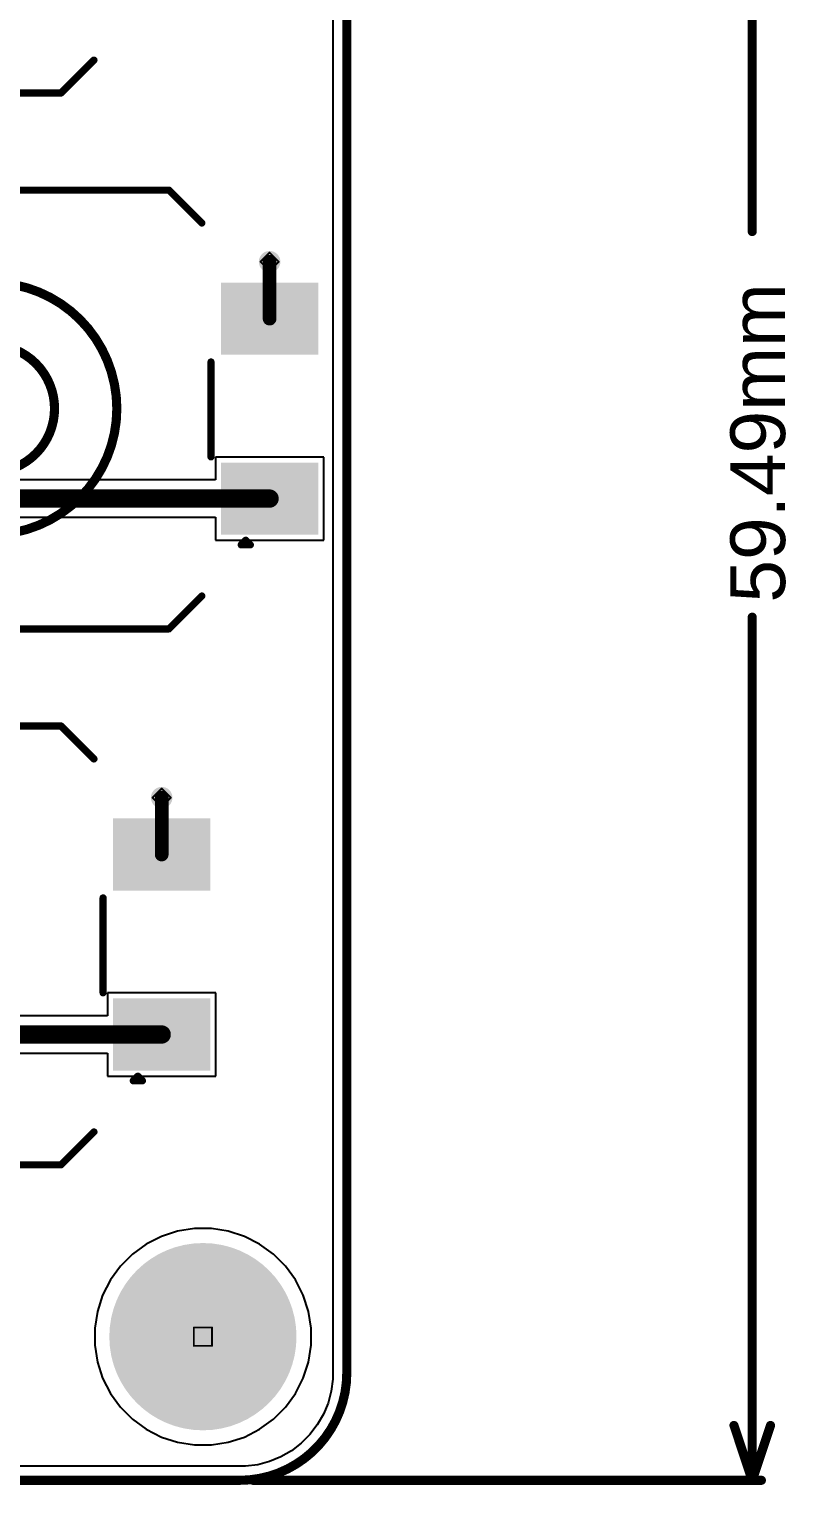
# Model space of a CAD drawing. Header units: inches. Extents: x -4 to 238, y -5 to 115.
# Drawn here: x 97.17 to 118.21, y -4.12 to 36.33 of the extents above; entities that cross this region are included whole.
import ezdxf

# ---------------------------------------------------------------- set-up
doc = ezdxf.new("R2010")
doc.units = ezdxf.units.IN
for name, color, linetype in [('Board Outline', 216, 'Continuous'), ('Bottom Layer', 5, 'Continuous'), ('Bottom Solder', 6, 'Continuous'), ('Dimensions', 6, 'Continuous'), ('Drill Drawing', 1, 'Continuous'), ('Multi-Layer', 9, 'Continuous'), ('Pad Holes', 156, 'Continuous'), ('Top Layer', 1, 'Continuous'), ('Top Overlay', 2, 'Continuous'), ('Top Paste', 8, 'Continuous'), ('Top Solder', 216, 'Continuous'), ('Via Holes', 16, 'Continuous')]:
    doc.layers.add(name, color=color, linetype=linetype)
doc.styles.add('Arial', font='', dxfattribs={"height": 0.2})
doc.styles.get('Arial').set_extended_font_data('Arial')

# ---------------------------------------------------------------- blocks, each defined once
blk = doc.blocks.new('TL3300CF160Q__17')
at = {"layer": 'Top Layer'}
for points in [[(-6.5, 1.6), (-9, 1.6), (-9, 3.4), (-6.5, 3.4)], [(9, 1.6), (6.5, 1.6), (6.5, 3.4), (9, 3.4)], [(-6.5, -3.4), (-9, -3.4), (-9, -1.6), (-6.5, -1.6)], [(9, -3.4), (6.5, -3.4), (6.5, -1.6), (9, -1.6)]]:
    blk.add_hatch(color=1, dxfattribs=at).paths.add_polyline_path(points)
at = {"layer": 'Top Paste'}
for points in [[(-6.5, 1.6), (-9, 1.6), (-9, 3.4), (-6.5, 3.4)], [(9, 1.6), (6.5, 1.6), (6.5, 3.4), (9, 3.4)], [(-6.5, -3.4), (-9, -3.4), (-9, -1.6), (-6.5, -1.6)], [(9, -3.4), (6.5, -3.4), (6.5, -1.6), (9, -1.6)]]:
    blk.add_hatch(color=8, dxfattribs=at).paths.add_polyline_path(points)
at = {"layer": 'Top Solder'}
for points in [[(-6.398, 1.498), (-9.102, 1.498), (-9.102, 3.502), (-6.398, 3.502)], [(9.102, 1.498), (6.398, 1.498), (6.398, 3.502), (9.102, 3.502)], [(-6.398, -3.502), (-9.102, -3.502), (-9.102, -1.498), (-6.398, -1.498)], [(9.102, -3.502), (6.398, -3.502), (6.398, -1.498), (9.102, -1.498)]]:
    blk.add_hatch(color=216, dxfattribs=at).paths.add_polyline_path(points)
at = {"layer": 'Top Overlay'}
for points in [[(-4.953, 6.121, 0.2, 0.2, 0), (-5.867, 5.207, 0.2, 0.2, 0)], [(4.877, 6.121, 0.2, 0.2, 0), (-4.953, 6.121, 0.2, 0.2, 0)], [(5.791, 5.207, 0.2, 0.2, 0), (4.877, 6.121, 0.2, 0.2, 0)], [(-7.087, 3.658, 0.2, 0.2, 0), (-7.214, 3.785, 0.2, 0.2, 0)], [(-6.96, 3.785, 0.2, 0.2, 0), (-7.214, 3.785, 0.2, 0.2, 0)], [(-6.96, 3.785, 0.2, 0.2, 0), (-7.087, 3.658, 0.2, 0.2, 0)], [(-6.121, 1.342, 0.2, 0.2, 0), (-6.121, -1.295, 0.2, 0.2, 0)], [(6.147, 1.368, 0.2, 0.2, 0), (6.147, -1.397, 0.2, 0.2, 0)], [(-4.953, -6.071, 0.2, 0.2, 0), (-5.867, -5.156, 0.2, 0.2, 0)], [(5.791, -5.156, 0.2, 0.2, 0), (4.877, -6.071, 0.2, 0.2, 0)], [(4.877, -6.071, 0.2, 0.2, 0), (-4.953, -6.071, 0.2, 0.2, 0)]]:
    blk.add_lwpolyline(points, format="xyseb", dxfattribs=at)
for points in [[(-5.003, 6.121, 0.1, 0.1, 1), (-4.903, 6.121, 0.1, 0.1, 1)], [(-5.003, 6.121, 0.1, 0.1, 1), (-4.903, 6.121, 0.1, 0.1, 1)], [(4.827, 6.121, 0.1, 0.1, 1), (4.927, 6.121, 0.1, 0.1, 1)], [(4.827, 6.121, 0.1, 0.1, 1), (4.927, 6.121, 0.1, 0.1, 1)], [(-5.917, 5.207, 0.1, 0.1, 1), (-5.817, 5.207, 0.1, 0.1, 1)], [(5.741, 5.207, 0.1, 0.1, 1), (5.841, 5.207, 0.1, 0.1, 1)], [(-7.264, 3.785, 0.1, 0.1, 1), (-7.164, 3.785, 0.1, 0.1, 1)], [(-7.264, 3.785, 0.1, 0.1, 1), (-7.164, 3.785, 0.1, 0.1, 1)], [(-7.137, 3.658, 0.1, 0.1, 1), (-7.037, 3.658, 0.1, 0.1, 1)], [(-7.137, 3.658, 0.1, 0.1, 1), (-7.037, 3.658, 0.1, 0.1, 1)], [(-7.01, 3.785, 0.1, 0.1, 1), (-6.91, 3.785, 0.1, 0.1, 1)], [(-7.01, 3.785, 0.1, 0.1, 1), (-6.91, 3.785, 0.1, 0.1, 1)], [(3.503, 0, 0.254, 0.254, 1), (-3.503, 0, 0.254, 0.254, 1)], [(1.771, 0, 0.254, 0.254, 1), (-1.771, 0, 0.254, 0.254, 1)], [(-6.171, 1.342, 0.1, 0.1, 1), (-6.071, 1.342, 0.1, 0.1, 1)], [(6.097, 1.368, 0.1, 0.1, 1), (6.197, 1.368, 0.1, 0.1, 1)], [(-3.567, 0, 0.127, 0.127, 1), (-3.44, 0, 0.127, 0.127, 1)], [(-1.834, 0, 0.127, 0.127, 1), (-1.707, 0, 0.127, 0.127, 1)], [(1.707, 0, 0.127, 0.127, 1), (1.834, 0, 0.127, 0.127, 1)], [(3.44, 0, 0.127, 0.127, 1), (3.567, 0, 0.127, 0.127, 1)], [(-6.171, -1.295, 0.1, 0.1, 1), (-6.071, -1.295, 0.1, 0.1, 1)], [(6.097, -1.397, 0.1, 0.1, 1), (6.197, -1.397, 0.1, 0.1, 1)], [(-5.917, -5.156, 0.1, 0.1, 1), (-5.817, -5.156, 0.1, 0.1, 1)], [(5.741, -5.156, 0.1, 0.1, 1), (5.841, -5.156, 0.1, 0.1, 1)], [(-5.003, -6.071, 0.1, 0.1, 1), (-4.903, -6.071, 0.1, 0.1, 1)], [(-5.003, -6.071, 0.1, 0.1, 1), (-4.903, -6.071, 0.1, 0.1, 1)], [(4.827, -6.071, 0.1, 0.1, 1), (4.927, -6.071, 0.1, 0.1, 1)], [(4.827, -6.071, 0.1, 0.1, 1), (4.927, -6.071, 0.1, 0.1, 1)]]:
    blk.add_lwpolyline(points, format="xyseb", close=True, dxfattribs=at)
blk = doc.blocks.new('TL3300CF160Q__18')
at = {"layer": 'Top Layer'}
for points in [[(-6.5, 1.6), (-9, 1.6), (-9, 3.4), (-6.5, 3.4)], [(9, 1.6), (6.5, 1.6), (6.5, 3.4), (9, 3.4)], [(-6.5, -3.4), (-9, -3.4), (-9, -1.6), (-6.5, -1.6)], [(9, -3.4), (6.5, -3.4), (6.5, -1.6), (9, -1.6)]]:
    blk.add_hatch(color=1, dxfattribs=at).paths.add_polyline_path(points)
at = {"layer": 'Top Paste'}
for points in [[(-6.5, 1.6), (-9, 1.6), (-9, 3.4), (-6.5, 3.4)], [(9, 1.6), (6.5, 1.6), (6.5, 3.4), (9, 3.4)], [(-6.5, -3.4), (-9, -3.4), (-9, -1.6), (-6.5, -1.6)], [(9, -3.4), (6.5, -3.4), (6.5, -1.6), (9, -1.6)]]:
    blk.add_hatch(color=8, dxfattribs=at).paths.add_polyline_path(points)
at = {"layer": 'Top Solder'}
for points in [[(-6.398, 1.498), (-9.102, 1.498), (-9.102, 3.502), (-6.398, 3.502)], [(9.102, 1.498), (6.398, 1.498), (6.398, 3.502), (9.102, 3.502)], [(-6.398, -3.502), (-9.102, -3.502), (-9.102, -1.498), (-6.398, -1.498)], [(9.102, -3.502), (6.398, -3.502), (6.398, -1.498), (9.102, -1.498)]]:
    blk.add_hatch(color=216, dxfattribs=at).paths.add_polyline_path(points)
at = {"layer": 'Top Overlay'}
for points in [[(-4.953, 6.121, 0.2, 0.2, 0), (-5.867, 5.207, 0.2, 0.2, 0)], [(4.877, 6.121, 0.2, 0.2, 0), (-4.953, 6.121, 0.2, 0.2, 0)], [(5.791, 5.207, 0.2, 0.2, 0), (4.877, 6.121, 0.2, 0.2, 0)], [(-7.087, 3.658, 0.2, 0.2, 0), (-7.214, 3.785, 0.2, 0.2, 0)], [(-6.96, 3.785, 0.2, 0.2, 0), (-7.214, 3.785, 0.2, 0.2, 0)], [(-6.96, 3.785, 0.2, 0.2, 0), (-7.087, 3.658, 0.2, 0.2, 0)], [(-6.121, 1.342, 0.2, 0.2, 0), (-6.121, -1.295, 0.2, 0.2, 0)], [(6.147, 1.368, 0.2, 0.2, 0), (6.147, -1.397, 0.2, 0.2, 0)], [(-4.953, -6.071, 0.2, 0.2, 0), (-5.867, -5.156, 0.2, 0.2, 0)], [(5.791, -5.156, 0.2, 0.2, 0), (4.877, -6.071, 0.2, 0.2, 0)], [(4.877, -6.071, 0.2, 0.2, 0), (-4.953, -6.071, 0.2, 0.2, 0)]]:
    blk.add_lwpolyline(points, format="xyseb", dxfattribs=at)
for points in [[(-5.003, 6.121, 0.1, 0.1, 1), (-4.903, 6.121, 0.1, 0.1, 1)], [(-5.003, 6.121, 0.1, 0.1, 1), (-4.903, 6.121, 0.1, 0.1, 1)], [(4.827, 6.121, 0.1, 0.1, 1), (4.927, 6.121, 0.1, 0.1, 1)], [(4.827, 6.121, 0.1, 0.1, 1), (4.927, 6.121, 0.1, 0.1, 1)], [(-5.917, 5.207, 0.1, 0.1, 1), (-5.817, 5.207, 0.1, 0.1, 1)], [(5.741, 5.207, 0.1, 0.1, 1), (5.841, 5.207, 0.1, 0.1, 1)], [(-7.264, 3.785, 0.1, 0.1, 1), (-7.164, 3.785, 0.1, 0.1, 1)], [(-7.264, 3.785, 0.1, 0.1, 1), (-7.164, 3.785, 0.1, 0.1, 1)], [(-7.137, 3.658, 0.1, 0.1, 1), (-7.037, 3.658, 0.1, 0.1, 1)], [(-7.137, 3.658, 0.1, 0.1, 1), (-7.037, 3.658, 0.1, 0.1, 1)], [(-7.01, 3.785, 0.1, 0.1, 1), (-6.91, 3.785, 0.1, 0.1, 1)], [(-7.01, 3.785, 0.1, 0.1, 1), (-6.91, 3.785, 0.1, 0.1, 1)], [(3.503, 0, 0.254, 0.254, 1), (-3.503, 0, 0.254, 0.254, 1)], [(1.771, 0, 0.254, 0.254, 1), (-1.771, 0, 0.254, 0.254, 1)], [(-6.171, 1.342, 0.1, 0.1, 1), (-6.071, 1.342, 0.1, 0.1, 1)], [(6.097, 1.368, 0.1, 0.1, 1), (6.197, 1.368, 0.1, 0.1, 1)], [(-3.567, 0, 0.127, 0.127, 1), (-3.44, 0, 0.127, 0.127, 1)], [(-1.834, 0, 0.127, 0.127, 1), (-1.707, 0, 0.127, 0.127, 1)], [(1.707, 0, 0.127, 0.127, 1), (1.834, 0, 0.127, 0.127, 1)], [(3.44, 0, 0.127, 0.127, 1), (3.567, 0, 0.127, 0.127, 1)], [(-6.171, -1.295, 0.1, 0.1, 1), (-6.071, -1.295, 0.1, 0.1, 1)], [(6.097, -1.397, 0.1, 0.1, 1), (6.197, -1.397, 0.1, 0.1, 1)], [(-5.917, -5.156, 0.1, 0.1, 1), (-5.817, -5.156, 0.1, 0.1, 1)], [(5.741, -5.156, 0.1, 0.1, 1), (5.841, -5.156, 0.1, 0.1, 1)], [(-5.003, -6.071, 0.1, 0.1, 1), (-4.903, -6.071, 0.1, 0.1, 1)], [(-5.003, -6.071, 0.1, 0.1, 1), (-4.903, -6.071, 0.1, 0.1, 1)], [(4.827, -6.071, 0.1, 0.1, 1), (4.927, -6.071, 0.1, 0.1, 1)], [(4.827, -6.071, 0.1, 0.1, 1), (4.927, -6.071, 0.1, 0.1, 1)]]:
    blk.add_lwpolyline(points, format="xyseb", close=True, dxfattribs=at)
blk = doc.blocks.new('TL3300CF160Q__19')
at = {"layer": 'Top Layer'}
for points in [[(-6.5, 1.6), (-9, 1.6), (-9, 3.4), (-6.5, 3.4)], [(9, 1.6), (6.5, 1.6), (6.5, 3.4), (9, 3.4)], [(-6.5, -3.4), (-9, -3.4), (-9, -1.6), (-6.5, -1.6)], [(9, -3.4), (6.5, -3.4), (6.5, -1.6), (9, -1.6)]]:
    blk.add_hatch(color=1, dxfattribs=at).paths.add_polyline_path(points)
at = {"layer": 'Top Paste'}
for points in [[(-6.5, 1.6), (-9, 1.6), (-9, 3.4), (-6.5, 3.4)], [(9, 1.6), (6.5, 1.6), (6.5, 3.4), (9, 3.4)], [(-6.5, -3.4), (-9, -3.4), (-9, -1.6), (-6.5, -1.6)], [(9, -3.4), (6.5, -3.4), (6.5, -1.6), (9, -1.6)]]:
    blk.add_hatch(color=8, dxfattribs=at).paths.add_polyline_path(points)
at = {"layer": 'Top Solder'}
for points in [[(-6.398, 1.498), (-9.102, 1.498), (-9.102, 3.502), (-6.398, 3.502)], [(9.102, 1.498), (6.398, 1.498), (6.398, 3.502), (9.102, 3.502)], [(-6.398, -3.502), (-9.102, -3.502), (-9.102, -1.498), (-6.398, -1.498)], [(9.102, -3.502), (6.398, -3.502), (6.398, -1.498), (9.102, -1.498)]]:
    blk.add_hatch(color=216, dxfattribs=at).paths.add_polyline_path(points)
at = {"layer": 'Top Overlay'}
for points in [[(-4.953, 6.121, 0.2, 0.2, 0), (-5.867, 5.207, 0.2, 0.2, 0)], [(4.877, 6.121, 0.2, 0.2, 0), (-4.953, 6.121, 0.2, 0.2, 0)], [(5.791, 5.207, 0.2, 0.2, 0), (4.877, 6.121, 0.2, 0.2, 0)], [(-7.087, 3.658, 0.2, 0.2, 0), (-7.214, 3.785, 0.2, 0.2, 0)], [(-6.96, 3.785, 0.2, 0.2, 0), (-7.214, 3.785, 0.2, 0.2, 0)], [(-6.96, 3.785, 0.2, 0.2, 0), (-7.087, 3.658, 0.2, 0.2, 0)], [(-6.121, 1.342, 0.2, 0.2, 0), (-6.121, -1.295, 0.2, 0.2, 0)], [(6.147, 1.368, 0.2, 0.2, 0), (6.147, -1.397, 0.2, 0.2, 0)], [(-4.953, -6.071, 0.2, 0.2, 0), (-5.867, -5.156, 0.2, 0.2, 0)], [(5.791, -5.156, 0.2, 0.2, 0), (4.877, -6.071, 0.2, 0.2, 0)], [(4.877, -6.071, 0.2, 0.2, 0), (-4.953, -6.071, 0.2, 0.2, 0)]]:
    blk.add_lwpolyline(points, format="xyseb", dxfattribs=at)
for points in [[(-5.003, 6.121, 0.1, 0.1, 1), (-4.903, 6.121, 0.1, 0.1, 1)], [(-5.003, 6.121, 0.1, 0.1, 1), (-4.903, 6.121, 0.1, 0.1, 1)], [(4.827, 6.121, 0.1, 0.1, 1), (4.927, 6.121, 0.1, 0.1, 1)], [(4.827, 6.121, 0.1, 0.1, 1), (4.927, 6.121, 0.1, 0.1, 1)], [(-5.917, 5.207, 0.1, 0.1, 1), (-5.817, 5.207, 0.1, 0.1, 1)], [(5.741, 5.207, 0.1, 0.1, 1), (5.841, 5.207, 0.1, 0.1, 1)], [(-7.264, 3.785, 0.1, 0.1, 1), (-7.164, 3.785, 0.1, 0.1, 1)], [(-7.264, 3.785, 0.1, 0.1, 1), (-7.164, 3.785, 0.1, 0.1, 1)], [(-7.137, 3.658, 0.1, 0.1, 1), (-7.037, 3.658, 0.1, 0.1, 1)], [(-7.137, 3.658, 0.1, 0.1, 1), (-7.037, 3.658, 0.1, 0.1, 1)], [(-7.01, 3.785, 0.1, 0.1, 1), (-6.91, 3.785, 0.1, 0.1, 1)], [(-7.01, 3.785, 0.1, 0.1, 1), (-6.91, 3.785, 0.1, 0.1, 1)], [(3.503, 0, 0.254, 0.254, 1), (-3.503, 0, 0.254, 0.254, 1)], [(1.771, 0, 0.254, 0.254, 1), (-1.771, 0, 0.254, 0.254, 1)], [(-6.171, 1.342, 0.1, 0.1, 1), (-6.071, 1.342, 0.1, 0.1, 1)], [(6.097, 1.368, 0.1, 0.1, 1), (6.197, 1.368, 0.1, 0.1, 1)], [(-3.567, 0, 0.127, 0.127, 1), (-3.44, 0, 0.127, 0.127, 1)], [(-1.834, 0, 0.127, 0.127, 1), (-1.707, 0, 0.127, 0.127, 1)], [(1.707, 0, 0.127, 0.127, 1), (1.834, 0, 0.127, 0.127, 1)], [(3.44, 0, 0.127, 0.127, 1), (3.567, 0, 0.127, 0.127, 1)], [(-6.171, -1.295, 0.1, 0.1, 1), (-6.071, -1.295, 0.1, 0.1, 1)], [(6.097, -1.397, 0.1, 0.1, 1), (6.197, -1.397, 0.1, 0.1, 1)], [(-5.917, -5.156, 0.1, 0.1, 1), (-5.817, -5.156, 0.1, 0.1, 1)], [(5.741, -5.156, 0.1, 0.1, 1), (5.841, -5.156, 0.1, 0.1, 1)], [(-5.003, -6.071, 0.1, 0.1, 1), (-4.903, -6.071, 0.1, 0.1, 1)], [(-5.003, -6.071, 0.1, 0.1, 1), (-4.903, -6.071, 0.1, 0.1, 1)], [(4.827, -6.071, 0.1, 0.1, 1), (4.927, -6.071, 0.1, 0.1, 1)], [(4.827, -6.071, 0.1, 0.1, 1), (4.927, -6.071, 0.1, 0.1, 1)]]:
    blk.add_lwpolyline(points, format="xyseb", close=True, dxfattribs=at)

msp = doc.modelspace()

# ---------------------------------------------------------------- hatches: boundary and pattern name
at = {"layer": 'Bottom Layer'}
h = msp.add_hatch(color=5, dxfattribs=at)
edge = h.paths.add_edge_path()
edge.add_arc((103.854, 29.866), 0.3, 0, 360)
h = msp.add_hatch(color=5, dxfattribs=at)
edge = h.paths.add_edge_path()
edge.add_arc((100.854, 14.976), 0.3, 0, 360)
h = msp.add_hatch(color=5, dxfattribs=at)
edge = h.paths.add_edge_path()
edge.add_arc((102, 0), 2.5, 0, 360)
at = {"layer": 'Bottom Solder'}
h = msp.add_hatch(color=6, dxfattribs=at)
edge = h.paths.add_edge_path()
edge.add_arc((102, 0), 2.602, 0, 360)
at = {"layer": 'Multi-Layer'}
h = msp.add_hatch(color=9, dxfattribs=at)
edge = h.paths.add_edge_path()
edge.add_arc((102, 0), 2.5, 0, 360)
at = {"layer": 'Pad Holes'}
h = msp.add_hatch(color=7, dxfattribs=at)
edge = h.paths.add_edge_path()
edge.add_arc((102, 0), 1.5, 0, 360)
at = {"layer": 'Top Layer'}
h = msp.add_hatch(color=1, dxfattribs=at)
edge = h.paths.add_edge_path()
edge.add_arc((103.854, 29.866), 0.3, 0, 360)
h = msp.add_hatch(color=1, dxfattribs=at)
edge = h.paths.add_edge_path()
edge.add_arc((100.854, 14.976), 0.3, 0, 360)
h = msp.add_hatch(color=1, dxfattribs=at)
edge = h.paths.add_edge_path()
edge.add_arc((102, 0), 2.5, 0, 360)
at = {"layer": 'Top Solder'}
h = msp.add_hatch(color=216, dxfattribs=at)
edge = h.paths.add_edge_path()
edge.add_arc((102, 0), 2.602, 0, 360)
at = {"layer": 'Via Holes'}
h = msp.add_hatch(color=7, dxfattribs=at)
edge = h.paths.add_edge_path()
edge.add_arc((103.854, 29.866), 0.15, 0, 360)
h = msp.add_hatch(color=7, dxfattribs=at)
edge = h.paths.add_edge_path()
edge.add_arc((100.854, 14.976), 0.15, 0, 360)

# ---------------------------------------------------------------- linework, layer by layer
at = {"layer": 'Board Outline'}
for points in [[(106, 52.5, 0.254, 0.254, 0), (106, -1.007, 0.254, 0.254, 0)], [(106, -1.007, 0.254, 0.254, -0.414214), (103.016, -3.991, 0.254, 0.254, 0)], [(-1.034, -3.991, 0.254, 0.254, 0), (103.016, -3.991, 0.254, 0.254, 0)]]:
    msp.add_lwpolyline(points, format="xyseb", dxfattribs=at)
for points in [[(105.937, -1.007, 0.127, 0.127, 1), (106.064, -1.007, 0.127, 0.127, 1)], [(105.937, -1.007, 0.127, 0.127, 1), (106.064, -1.007, 0.127, 0.127, 1)], [(102.952, -3.991, 0.127, 0.127, 1), (103.079, -3.991, 0.127, 0.127, 1)], [(102.952, -3.991, 0.127, 0.127, 1), (103.079, -3.991, 0.127, 0.127, 1)]]:
    msp.add_lwpolyline(points, format="xyseb", close=True, dxfattribs=at)
at = {"layer": 'Bottom Layer'}
for p, q in [((105.612, 52.5), (105.612, -1.007)), ((101.296, 2.934), (100.845, 2.788)), ((101.763, 3.008), (101.296, 2.934)), ((102.237, 3.008), (101.763, 3.008)), ((102.704, 2.934), (102.237, 3.008)), ((103.155, 2.788), (102.704, 2.934)), ((100.423, 2.573), (100.04, 2.294)), ((100.845, 2.788), (100.423, 2.573)), ((103.577, 2.573), (103.155, 2.788)), ((103.96, 2.294), (103.577, 2.573)), ((100.04, 2.294), (99.706, 1.96)), ((104.294, 1.96), (103.96, 2.294)), ((99.706, 1.96), (99.427, 1.577)), ((104.573, 1.577), (104.294, 1.96)), ((99.427, 1.577), (99.212, 1.155)), ((104.788, 1.155), (104.573, 1.577)), ((99.212, 1.155), (99.066, 0.704)), ((104.934, 0.704), (104.788, 1.155)), ((99.066, 0.704), (98.992, 0.237)), ((105.008, 0.237), (104.934, 0.704)), ((98.992, 0.237), (98.992, -0.237)), ((105.008, -0.237), (105.008, 0.237)), ((98.992, -0.237), (99.066, -0.704)), ((104.934, -0.704), (105.008, -0.237)), ((99.066, -0.704), (99.212, -1.155)), ((104.788, -1.155), (104.934, -0.704)), ((99.212, -1.155), (99.427, -1.577)), ((104.573, -1.577), (104.788, -1.155)), ((105.612, -1.177), (105.567, -1.514)), ((105.612, -1.007), (105.612, -1.177)), ((99.427, -1.577), (99.706, -1.96)), ((104.294, -1.96), (104.573, -1.577)), ((105.567, -1.514), (105.479, -1.843)), ((99.706, -1.96), (100.04, -2.294)), ((103.96, -2.294), (104.294, -1.96)), ((105.479, -1.843), (105.349, -2.157)), ((100.04, -2.294), (100.423, -2.573)), ((103.577, -2.573), (103.96, -2.294)), ((105.349, -2.157), (105.179, -2.452)), ((100.423, -2.573), (100.845, -2.788)), ((100.845, -2.788), (101.296, -2.934)), ((102.704, -2.934), (103.155, -2.788)), ((103.155, -2.788), (103.577, -2.573)), ((104.972, -2.722), (104.731, -2.962)), ((105.179, -2.452), (104.972, -2.722)), ((101.296, -2.934), (101.763, -3.008)), ((101.763, -3.008), (102.237, -3.008)), ((102.237, -3.008), (102.704, -2.934)), ((104.461, -3.169), (104.166, -3.34)), ((104.731, -2.962), (104.461, -3.169)), ((103.016, -3.602), (-1.201, -3.602)), ((103.186, -3.602), (103.016, -3.602)), ((103.523, -3.558), (103.186, -3.602)), ((103.852, -3.47), (103.523, -3.558)), ((104.166, -3.34), (103.852, -3.47))]:
    msp.add_line(p, q, dxfattribs=at)
at = {"layer": 'Dimensions'}
for points in [[(117.272, 30.706, 0.254, 0.254, 0), (117.272, 55.5, 0.254, 0.254, 0)], [(117.272, -3.991, 0.254, 0.254, 0), (117.272, 19.99, 0.254, 0.254, 0)], [(116.764, -2.467, 0.254, 0.254, 0), (117.272, -3.991, 0.254, 0.254, 0)], [(117.272, -3.991, 0.254, 0.254, 0), (117.78, -2.467, 0.254, 0.254, 0)], [(103.397, -3.991, 0.254, 0.254, 0), (117.526, -3.991, 0.254, 0.254, 0)]]:
    msp.add_lwpolyline(points, format="xyseb", dxfattribs=at)
for points in [[(117.208, 30.706, 0.127, 0.127, 1), (117.335, 30.706, 0.127, 0.127, 1)], [(117.208, 19.99, 0.127, 0.127, 1), (117.335, 19.99, 0.127, 0.127, 1)], [(116.7, -2.467, 0.127, 0.127, 1), (116.827, -2.467, 0.127, 0.127, 1)], [(117.716, -2.467, 0.127, 0.127, 1), (117.843, -2.467, 0.127, 0.127, 1)], [(103.333, -3.991, 0.127, 0.127, 1), (103.46, -3.991, 0.127, 0.127, 1)], [(117.208, -3.991, 0.127, 0.127, 1), (117.335, -3.991, 0.127, 0.127, 1)], [(117.208, -3.991, 0.127, 0.127, 1), (117.335, -3.991, 0.127, 0.127, 1)], [(117.208, -3.991, 0.127, 0.127, 1), (117.335, -3.991, 0.127, 0.127, 1)], [(117.462, -3.991, 0.127, 0.127, 1), (117.589, -3.991, 0.127, 0.127, 1)]]:
    msp.add_lwpolyline(points, format="xyseb", close=True, dxfattribs=at)
at = {"layer": 'Drill Drawing'}
for points in [[(103.6, 29.866, 0.0508, 0.0508, 0), (103.854, 30.12, 0.0508, 0.0508, 0)], [(103.854, 30.12, 0.0508, 0.0508, 0), (104.108, 29.866, 0.0508, 0.0508, 0)], [(103.6, 29.866, 0.0508, 0.0508, 0), (103.854, 29.612, 0.0508, 0.0508, 0)], [(103.854, 29.612, 0.0508, 0.0508, 0), (104.108, 29.866, 0.0508, 0.0508, 0)], [(100.6, 14.976, 0.0508, 0.0508, 0), (100.854, 15.23, 0.0508, 0.0508, 0)], [(100.6, 14.976, 0.0508, 0.0508, 0), (100.854, 14.722, 0.0508, 0.0508, 0)], [(100.854, 15.23, 0.0508, 0.0508, 0), (101.108, 14.976, 0.0508, 0.0508, 0)], [(100.854, 14.722, 0.0508, 0.0508, 0), (101.108, 14.976, 0.0508, 0.0508, 0)], [(101.746, 0.254, 0.0508, 0.0508, 0), (102.254, 0.254, 0.0508, 0.0508, 0)], [(101.746, -0.254, 0.0508, 0.0508, 0), (101.746, 0.254, 0.0508, 0.0508, 0)], [(102.254, -0.254, 0.0508, 0.0508, 0), (102.254, 0.254, 0.0508, 0.0508, 0)], [(101.746, -0.254, 0.0508, 0.0508, 0), (102.254, -0.254, 0.0508, 0.0508, 0)]]:
    msp.add_lwpolyline(points, format="xyseb", dxfattribs=at)
for points in [[(103.842, 30.12, 0.0254, 0.0254, 1), (103.867, 30.12, 0.0254, 0.0254, 1)], [(103.842, 30.12, 0.0254, 0.0254, 1), (103.867, 30.12, 0.0254, 0.0254, 1)], [(103.588, 29.866, 0.0254, 0.0254, 1), (103.613, 29.866, 0.0254, 0.0254, 1)], [(103.588, 29.866, 0.0254, 0.0254, 1), (103.613, 29.866, 0.0254, 0.0254, 1)], [(103.842, 29.612, 0.0254, 0.0254, 1), (103.867, 29.612, 0.0254, 0.0254, 1)], [(103.842, 29.612, 0.0254, 0.0254, 1), (103.867, 29.612, 0.0254, 0.0254, 1)], [(104.096, 29.866, 0.0254, 0.0254, 1), (104.121, 29.866, 0.0254, 0.0254, 1)], [(104.096, 29.866, 0.0254, 0.0254, 1), (104.121, 29.866, 0.0254, 0.0254, 1)], [(100.588, 14.976, 0.0254, 0.0254, 1), (100.613, 14.976, 0.0254, 0.0254, 1)], [(100.588, 14.976, 0.0254, 0.0254, 1), (100.613, 14.976, 0.0254, 0.0254, 1)], [(100.842, 15.23, 0.0254, 0.0254, 1), (100.867, 15.23, 0.0254, 0.0254, 1)], [(100.842, 15.23, 0.0254, 0.0254, 1), (100.867, 15.23, 0.0254, 0.0254, 1)], [(101.096, 14.976, 0.0254, 0.0254, 1), (101.121, 14.976, 0.0254, 0.0254, 1)], [(101.096, 14.976, 0.0254, 0.0254, 1), (101.121, 14.976, 0.0254, 0.0254, 1)], [(100.842, 14.722, 0.0254, 0.0254, 1), (100.867, 14.722, 0.0254, 0.0254, 1)], [(100.842, 14.722, 0.0254, 0.0254, 1), (100.867, 14.722, 0.0254, 0.0254, 1)], [(101.733, 0.254, 0.0254, 0.0254, 1), (101.759, 0.254, 0.0254, 0.0254, 1)], [(101.733, 0.254, 0.0254, 0.0254, 1), (101.759, 0.254, 0.0254, 0.0254, 1)], [(102.241, 0.254, 0.0254, 0.0254, 1), (102.267, 0.254, 0.0254, 0.0254, 1)], [(102.241, 0.254, 0.0254, 0.0254, 1), (102.267, 0.254, 0.0254, 0.0254, 1)], [(101.733, -0.254, 0.0254, 0.0254, 1), (101.759, -0.254, 0.0254, 0.0254, 1)], [(101.733, -0.254, 0.0254, 0.0254, 1), (101.759, -0.254, 0.0254, 0.0254, 1)], [(102.241, -0.254, 0.0254, 0.0254, 1), (102.267, -0.254, 0.0254, 0.0254, 1)], [(102.241, -0.254, 0.0254, 0.0254, 1), (102.267, -0.254, 0.0254, 0.0254, 1)]]:
    msp.add_lwpolyline(points, format="xyseb", close=True, dxfattribs=at)
at = {"layer": 'Top Layer'}
for p, q in [((105.612, 52.5), (105.612, -1.007)), ((105.358, 24.44), (102.35, 24.44)), ((102.35, 24.44), (102.35, 23.804)), ((105.358, 22.132), (105.358, 24.44)), ((102.35, 23.804), (89.858, 23.804)), ((89.858, 22.768), (102.35, 22.768)), ((102.35, 22.768), (102.35, 22.132)), ((102.35, 22.132), (105.358, 22.132)), ((102.358, 9.55), (99.35, 9.55)), ((99.35, 9.55), (99.35, 8.914)), ((102.358, 7.242), (102.358, 9.55)), ((99.35, 8.914), (86.858, 8.914)), ((86.858, 7.878), (99.35, 7.878)), ((99.35, 7.878), (99.35, 7.242)), ((99.35, 7.242), (102.358, 7.242)), ((101.296, 2.934), (100.845, 2.788)), ((101.763, 3.008), (101.296, 2.934)), ((102.237, 3.008), (101.763, 3.008)), ((102.704, 2.934), (102.237, 3.008)), ((103.155, 2.788), (102.704, 2.934)), ((100.423, 2.573), (100.04, 2.294)), ((100.845, 2.788), (100.423, 2.573)), ((103.577, 2.573), (103.155, 2.788)), ((103.96, 2.294), (103.577, 2.573)), ((100.04, 2.294), (99.706, 1.96)), ((104.294, 1.96), (103.96, 2.294)), ((99.706, 1.96), (99.427, 1.577)), ((104.573, 1.577), (104.294, 1.96)), ((99.427, 1.577), (99.212, 1.155)), ((104.788, 1.155), (104.573, 1.577)), ((99.212, 1.155), (99.066, 0.704)), ((104.934, 0.704), (104.788, 1.155)), ((99.066, 0.704), (98.992, 0.237)), ((105.008, 0.237), (104.934, 0.704)), ((98.992, 0.237), (98.992, -0.237)), ((105.008, -0.237), (105.008, 0.237)), ((98.992, -0.237), (99.066, -0.704)), ((104.934, -0.704), (105.008, -0.237)), ((99.066, -0.704), (99.212, -1.155)), ((104.788, -1.155), (104.934, -0.704)), ((99.212, -1.155), (99.427, -1.577)), ((104.573, -1.577), (104.788, -1.155)), ((105.612, -1.177), (105.567, -1.514)), ((105.612, -1.007), (105.612, -1.177)), ((99.427, -1.577), (99.706, -1.96)), ((104.294, -1.96), (104.573, -1.577)), ((105.567, -1.514), (105.479, -1.843)), ((99.706, -1.96), (100.04, -2.294)), ((103.96, -2.294), (104.294, -1.96)), ((105.479, -1.843), (105.349, -2.157)), ((100.04, -2.294), (100.423, -2.573)), ((103.577, -2.573), (103.96, -2.294)), ((105.349, -2.157), (105.179, -2.452)), ((100.423, -2.573), (100.845, -2.788)), ((100.845, -2.788), (101.296, -2.934)), ((102.704, -2.934), (103.155, -2.788)), ((103.155, -2.788), (103.577, -2.573)), ((104.972, -2.722), (104.731, -2.962)), ((105.179, -2.452), (104.972, -2.722)), ((101.296, -2.934), (101.763, -3.008)), ((101.763, -3.008), (102.237, -3.008)), ((102.237, -3.008), (102.704, -2.934)), ((104.461, -3.169), (104.166, -3.34)), ((104.731, -2.962), (104.461, -3.169)), ((103.016, -3.602), (15.751, -3.602)), ((103.186, -3.602), (103.016, -3.602)), ((103.523, -3.558), (103.186, -3.602)), ((103.852, -3.47), (103.523, -3.558)), ((104.166, -3.34), (103.852, -3.47))]:
    msp.add_line(p, q, dxfattribs=at)
for points in [[(103.854, 28.286, 0.381, 0.381, 0), (103.854, 29.866, 0.381, 0.381, 0)], [(88.354, 23.286, 0.508, 0.508, 0), (103.854, 23.286, 0.508, 0.508, 0)], [(100.854, 13.396, 0.381, 0.381, 0), (100.854, 14.976, 0.381, 0.381, 0)], [(85.354, 8.396, 0.508, 0.508, 0), (100.854, 8.396, 0.508, 0.508, 0)]]:
    msp.add_lwpolyline(points, format="xyseb", dxfattribs=at)
for points in [[(103.759, 29.866, 0.191, 0.191, 1), (103.95, 29.866, 0.191, 0.191, 1)], [(103.759, 28.286, 0.191, 0.191, 1), (103.95, 28.286, 0.191, 0.191, 1)], [(103.727, 23.286, 0.254, 0.254, 1), (103.981, 23.286, 0.254, 0.254, 1)], [(100.759, 14.976, 0.191, 0.191, 1), (100.949, 14.976, 0.191, 0.191, 1)], [(100.759, 13.396, 0.191, 0.191, 1), (100.949, 13.396, 0.191, 0.191, 1)], [(100.727, 8.396, 0.254, 0.254, 1), (100.981, 8.396, 0.254, 0.254, 1)]]:
    msp.add_lwpolyline(points, format="xyseb", close=True, dxfattribs=at)

# ---------------------------------------------------------------- block references
at = {"rotation": 180}
for name, p in [('TL3300CF160Q__17', (93.104, 40.676)), ('TL3300CF160Q__18', (96.104, 25.786)), ('TL3300CF160Q__19', (93.104, 10.896))]:
    msp.add_blockref(name, p, dxfattribs=at)

# ---------------------------------------------------------------- texts
at = {"layer": 'Dimensions', "style": 'Arial'}
msp.add_text('59.49mm', height=1.524, rotation=90, dxfattribs=at).set_placement((118.186, 20.397))

doc.saveas('drawing.dxf')
